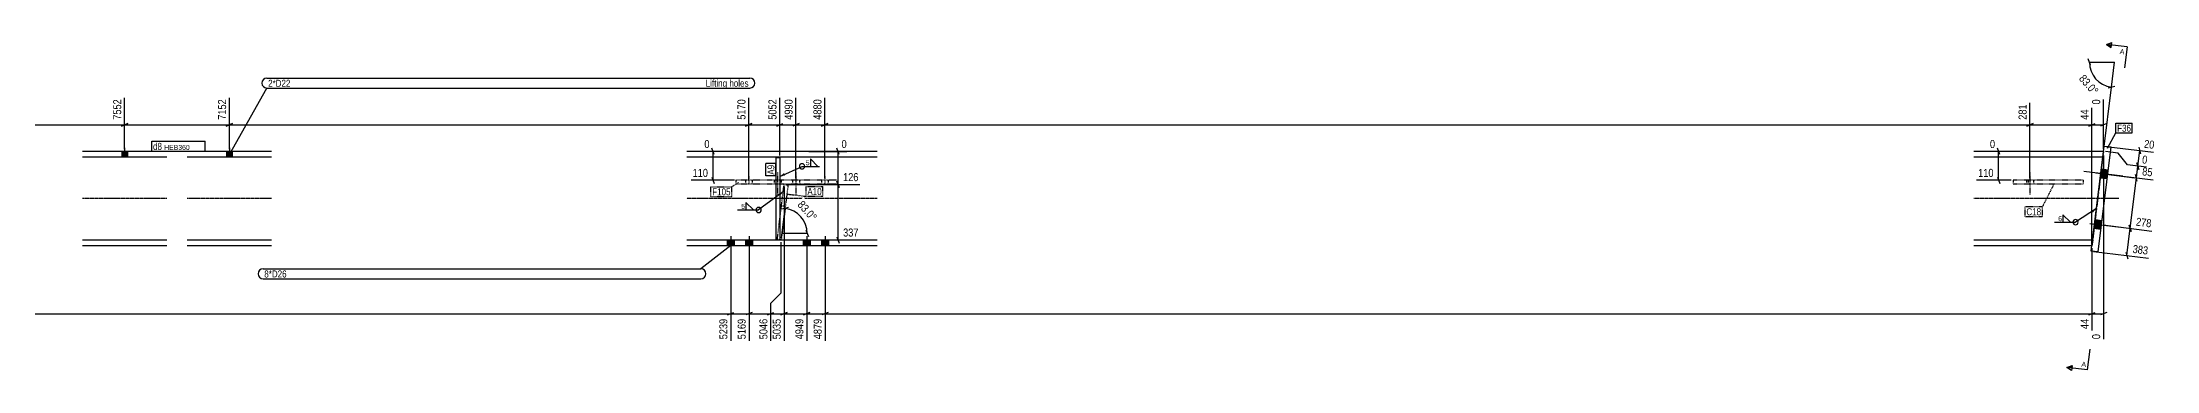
# Model space of a CAD drawing. Header units: millimetres. Extents: x 9 to 73973, y 6 to 4893.
# Drawn here: x 65904 to 73973, y 50 to 1300 of the extents above; entities that cross this region are included whole.
import ezdxf

# ---------------------------------------------------------------- set-up
doc = ezdxf.new("R2010")
doc.units = ezdxf.units.MM
doc.linetypes.add('DXK_LINE_DOT2', pattern=[3.9198, 1.9599, -1.9599])
doc.linetypes.add('DXK_LINE_DOT3', pattern=[5.9187, 2.979, -0.9799, 0.9799, -0.9799])
for name, color, linetype in [('MÅLSÆTNING', 7, 'Continuous'), ('STÅL', 7, 'Continuous'), ('TEKST', 7, 'Continuous')]:
    doc.layers.add(name, color=color, linetype=linetype)
doc.styles.add('Arial', font='ARIAL.TTF', dxfattribs={"height": 0.2})
doc.styles.add('Arial Narrow', font='ARIALN.TTF', dxfattribs={"height": 0.2})

msp = doc.modelspace()

# ---------------------------------------------------------------- hatches: boundary and pattern name
at = {"layer": 'STÅL', "linetype": 'Continuous'}
for points in [[(66229, 885), (66207, 885), (66207, 862.5), (66229, 862.5)], [(66629, 885), (66607, 885), (66607, 862.5), (66629, 862.5)], [(73782.4, 781.2), (73786.4, 813.9), (73761.6, 817), (73757.5, 784.2)], [(73782.4, 781.2), (73786.4, 813.9), (73761.6, 817), (73757.5, 784.2)], [(73738, 625.1), (73734, 592.3), (73758.8, 589.3), (73762.8, 622)], [(73738, 625.1), (73734, 592.3), (73758.8, 589.3), (73762.8, 622)], [(68543.9, 547.5), (68517.9, 547.5), (68517.9, 525), (68543.9, 525)], [(68543.9, 547.5), (68517.9, 547.5), (68517.9, 525), (68543.9, 525)], [(68613.9, 547.5), (68587.9, 547.5), (68587.9, 525), (68613.9, 525)], [(68613.9, 547.5), (68587.9, 547.5), (68587.9, 525), (68613.9, 525)], [(68833.9, 547.5), (68807.9, 547.5), (68807.9, 525), (68833.9, 525)], [(68833.9, 547.5), (68807.9, 547.5), (68807.9, 525), (68833.9, 525)], [(68903.9, 547.5), (68877.9, 547.5), (68877.9, 525), (68903.9, 525)], [(68903.9, 547.5), (68877.9, 547.5), (68877.9, 525), (68903.9, 525)]]:
    msp.add_hatch(color=96, dxfattribs=at).paths.add_polyline_path(points)
at = {"layer": 'TEKST', "linetype": 'Continuous'}
for points in [[(68712, 722.7), (68731.1, 730.5), (68717.9, 714.7)], [(73723.7, 660.5), (73743.2, 667.2), (73729.1, 652.1)]]:
    msp.add_hatch(color=3, dxfattribs=at).paths.add_polyline_path(points)

# ---------------------------------------------------------------- linework, layer by layer
at = {"layer": 'MÅLSÆTNING', "color": 7, "linetype": 'Continuous'}
for p, q in [((73720.5, 1213.3), (73710.9, 1237.3)), ((73715.7, 1225.3), (73811.7, 1225.3)), ((73800, 1130), (73811.7, 1225.3)), ((73770.9, 892.9), (73800, 1130)), ((73787.5, 1126.7), (73812.5, 1133.3)), ((66217.8, 893), (66217.8, 1089.4)), ((66217.8, 893), (66217.8, 1089.4)), ((66618, 893), (66618, 1089.4)), ((66618, 893), (66618, 1089.4)), ((68600, 775.5), (68600, 1089.4)), ((68600, 775.5), (68600, 1089.4)), ((68718.4, 869.5), (68718.4, 1089.4)), ((68780, 783), (68780, 1089.4)), ((68890, 783), (68890, 1089.4)), ((73489, 783), (73489, 1069.9)), ((73489, 783), (73489, 1069.9)), ((63852.4, 986.1), (66217.8, 986.1)), ((66229.8, 990.9), (66205.8, 981.3)), ((66205.8, 981.3), (66229.8, 990.9)), ((66217.8, 986.1), (66618, 986.1)), ((66630, 990.9), (66606, 981.3)), ((66606, 981.3), (66630, 990.9)), ((66618, 986.1), (68600, 986.1)), ((68612, 990.9), (68588, 981.3)), ((68588, 981.3), (68612, 990.9)), ((68706.4, 981.3), (68730.4, 990.9)), ((68718.4, 986.1), (68780, 986.1)), ((68792, 990.9), (68768, 981.3)), ((68878, 981.3), (68902, 990.9)), ((73501, 990.9), (73477, 981.3)), ((73477, 981.3), (73501, 990.9)), ((73489, 986.1), (73725.7, 986.1)), ((73713.7, 981.3), (73737.7, 990.9)), ((73713.7, 981.3), (73737.7, 990.9)), ((73725.7, 986.1), (73769.9, 986.1)), ((73781.9, 990.9), (73757.9, 981.3)), ((68468.3, 873), (68458.7, 897)), ((68945.3, 873), (68935.7, 897)), ((73374.3, 873), (73364.7, 897)), ((68545.4, 885), (68430.4, 885)), ((68463.5, 775), (68463.5, 885)), ((68828.9, 885), (68973.6, 885)), ((73392.7, 885), (73336.4, 885)), ((73369.5, 775), (73369.5, 885)), ((73769.9, 868.8), (73769.9, 169.7)), ((73826.2, 878.1), (73777.9, 884)), ((73826.2, 878.1), (73777.9, 884)), ((73861, 833.5), (73826.2, 878.1)), ((73861, 833.5), (73826.2, 878.1)), ((73933.6, 824.6), (73861, 833.5)), ((73895.2, 783.9), (73900.7, 828.6)), ((73897.4, 841.1), (73904, 816.1)), ((68545.4, 775), (68379.7, 775)), ((68458.7, 787), (68468.3, 763)), ((68742.6, 759), (69024.3, 759)), ((68945.3, 747), (68935.7, 771)), ((68940.5, 547.8), (68940.5, 759)), ((73417.5, 775), (73285.7, 775)), ((73364.7, 787), (73374.3, 763)), ((73760.1, 800.5), (73959, 776.1)), ((73871.6, 592), (73895.2, 783.9)), ((73898.5, 771.4), (73891.9, 796.4)), ((68724.7, 555.7), (68738.5, 667.9)), ((68751, 671.2), (68726, 664.6)), ((68738.5, 667.9), (68726.8, 572.6)), ((68822.8, 572.6), (68726.8, 572.6)), ((68818, 584.6), (68827.6, 560.6)), ((73768.7, 604.7), (73954.8, 581.8)), ((73768.7, 604.7), (73954.8, 581.8)), ((73858.9, 488.5), (73871.6, 592)), ((73868.3, 604.5), (73875, 579.5)), ((73875, 579.5), (73868.3, 604.5)), ((68530.9, 497), (68530.9, 163.5)), ((68600.9, 497), (68600.9, 163.5)), ((68723.8, 346.8), (68723.8, 539.8)), ((68723.8, 346.8), (68723.8, 539.8)), ((68731.8, 547.8), (69024.3, 547.8)), ((68820.9, 497), (68820.9, 163.5)), ((68890.9, 497), (68890.9, 163.5)), ((68890.9, 497), (68890.9, 163.5)), ((68935.7, 559.8), (68945.3, 535.8)), ((73725.7, 517), (73725.7, 202.5)), ((73731.2, 504.1), (73942.1, 478.2)), ((73855.6, 500.9), (73862.2, 476)), ((68683.8, 306.8), (68723.8, 346.8)), ((68683.8, 306.8), (68723.8, 346.8)), ((68518.9, 262), (68542.9, 271.6)), ((68612.9, 271.6), (68588.9, 262)), ((68671.8, 262), (68695.8, 271.6)), ((68683.8, 163.5), (68683.8, 306.8)), ((68722.6, 262), (68746.6, 271.6)), ((68808.9, 262), (68832.9, 271.6)), ((68820.9, 266.8), (68890.9, 266.8)), ((68902.9, 271.6), (68878.9, 262)), ((68902.9, 271.6), (68878.9, 262)), ((68890.9, 266.8), (73725.7, 266.8)), ((73713.7, 262), (73737.7, 271.6)), ((73713.7, 262), (73737.7, 271.6)), ((73725.7, 266.8), (73769.9, 266.8)), ((73781.9, 271.6), (73757.9, 262))]:
    msp.add_line(p, q, dxfattribs=at)
for centre, start, end in [((73811.7, 1225.3), 180, 263), ((68726.8, 572.6), 0, 83)]:
    msp.add_arc(centre, 96, start, end, dxfattribs=at)
at = {"layer": 'STÅL', "color": 96, "linetype": 'Continuous'}
for p, q in [((66218, 898), (66218, 862.5)), ((66618, 898), (66618, 862.5)), ((66207, 885), (66207, 862.5)), ((66229, 885), (66229, 862.5)), ((66607, 885), (66607, 862.5)), ((66629, 885), (66629, 862.5)), ((73842.9, 790.4), (73695, 808.5)), ((73761.6, 817), (73786.4, 813.9)), ((73786.4, 813.9), (73761.6, 817)), ((73740.7, 802.9), (73888.6, 784.7)), ((73757.5, 784.2), (73782.4, 781.2)), ((73782.4, 781.2), (73757.5, 784.2)), ((73717.1, 611), (73835.2, 596.5)), ((73717.1, 611), (73835.2, 596.5)), ((73734, 592.3), (73758.8, 589.3)), ((73734, 592.3), (73758.8, 589.3)), ((73738, 625.1), (73762.8, 622)), ((73738, 625.1), (73762.8, 622)), ((68517.9, 547.5), (68517.9, 525)), ((68517.9, 547.5), (68517.9, 525)), ((68530.9, 562.5), (68530.9, 457.5)), ((68530.9, 562.5), (68530.9, 457.5)), ((68543.9, 547.5), (68543.9, 525)), ((68543.9, 547.5), (68543.9, 525)), ((68587.9, 547.5), (68587.9, 525)), ((68587.9, 547.5), (68587.9, 525)), ((68600.9, 562.5), (68600.9, 457.5)), ((68600.9, 562.5), (68600.9, 457.5)), ((68613.9, 547.5), (68613.9, 525)), ((68613.9, 547.5), (68613.9, 525)), ((68807.9, 547.5), (68807.9, 525)), ((68807.9, 547.5), (68807.9, 525)), ((68820.9, 562.5), (68820.9, 457.5)), ((68820.9, 562.5), (68820.9, 457.5)), ((68833.9, 547.5), (68833.9, 525)), ((68833.9, 547.5), (68833.9, 525)), ((68877.9, 547.5), (68877.9, 525)), ((68877.9, 547.5), (68877.9, 525)), ((68890.9, 562.5), (68890.9, 457.5)), ((68890.9, 562.5), (68890.9, 457.5)), ((68903.9, 547.5), (68903.9, 525)), ((68903.9, 547.5), (68903.9, 525))]:
    msp.add_line(p, q, dxfattribs=at)
at = {"layer": 'STÅL', "color": 2, "linetype": 'Continuous'}
for p, q in [((73723.3, 505.1), (73772.4, 904.8)), ((73797.2, 901.8), (73748.1, 502.1)), ((73772.4, 904.8), (73797.2, 901.8)), ((66378.5, 885), (66057, 885)), ((66378.5, 862.5), (66057, 862.5)), ((66778.5, 885), (66457, 885)), ((66778.5, 862.5), (66457, 862.5)), ((69090, 885), (68362.9, 885)), ((69090, 862.5), (68362.9, 862.5)), ((68703.4, 861.5), (68703.4, 548.5)), ((68703.4, 861.5), (68718.4, 861.5)), ((68718.4, 861.5), (68718.4, 548.5)), ((73769.9, 885), (73275.5, 885)), ((73767.2, 862.5), (73275.5, 862.5)), ((73767.2, 862.5), (73769.9, 885)), ((66378.5, 547.5), (66057, 547.5)), ((66378.5, 525), (66057, 525)), ((66778.5, 547.5), (66457, 547.5)), ((66778.5, 525), (66457, 525)), ((69090, 547.5), (68362.9, 547.5)), ((69090, 525), (68362.9, 525)), ((68703.4, 548.5), (68718.4, 548.5)), ((73728.5, 547.5), (73275.5, 547.5)), ((73725.7, 525), (73275.5, 525)), ((73748.1, 502.1), (73723.3, 505.1)), ((73728.5, 547.5), (73725.7, 525))]:
    msp.add_line(p, q, dxfattribs=at)
at = {"layer": 'STÅL', "color": 7, "linetype": 'DXK_LINE_DOT2'}
for p, q in [((73767.2, 862.5), (73728.5, 547.5)), ((73769.9, 885), (73767.2, 862.5)), ((68940, 775), (68550, 775)), ((68550, 775), (68550, 760)), ((68940, 760), (68550, 760)), ((68708.9, 549.6), (68734.6, 759)), ((68749.5, 757.2), (68723.8, 547.8)), ((68734.6, 759), (68749.5, 757.2)), ((68940, 775), (68940, 760)), ((73692.4, 775), (73425.5, 775)), ((73425.5, 775), (73425.5, 760)), ((73692.4, 760), (73425.5, 760)), ((73482.6, 775), (73482.6, 760)), ((73692.4, 775), (73692.4, 760)), ((68724.7, 678.6), (68739.6, 676.8)), ((68723.8, 547.8), (68708.9, 549.6))]:
    msp.add_line(p, q, dxfattribs=at)
at = {"layer": 'STÅL', "color": 96, "linetype": 'DXK_LINE_DOT2'}
for p, q in [((68587, 775), (68587, 760)), ((68600, 790), (68600, 760)), ((68613, 775), (68613, 760)), ((68697, 775), (68697, 760)), ((68710, 805), (68710, 720)), ((68723, 775), (68723, 760)), ((68767, 775), (68767, 760)), ((68780, 805), (68780, 720)), ((68793, 775), (68793, 760)), ((68877, 775), (68877, 760)), ((68890, 790), (68890, 760)), ((68903, 775), (68903, 760)), ((73476, 775), (73476, 760)), ((73489, 805), (73489, 720)), ((73502, 775), (73502, 760))]:
    msp.add_line(p, q, dxfattribs=at)
at = {"layer": 'STÅL', "color": 7, "linetype": 'DXK_LINE_DOT3'}
for p, q in [((66378.5, 705), (66057, 705)), ((66778.5, 705), (66457, 705)), ((69090, 705), (68362.9, 705)), ((73827.8, 705), (73275.5, 705))]:
    msp.add_line(p, q, dxfattribs=at)
at = {"layer": 'TEKST', "color": 3, "linetype": 'Continuous'}
for p, q in [((68731.1, 730.5), (68637.5, 661.9)), ((73743.2, 667.2), (73663, 615.4))]:
    msp.add_line(p, q, dxfattribs=at)
for centre, start, end in [((68637.5, 661.9), 90, 270), ((68637.5, 661.9), 270, 90), ((73663, 615.4), 90, 270), ((73663, 615.4), 270, 90)]:
    msp.add_arc(centre, 10, start, end, dxfattribs=at)

# ---------------------------------------------------------------- wipeouts: each hides what was drawn before it
at = {"color": 0}
for points in [[(68427.2, 1131.1), (68427.2, 1159.1), (66765.6, 1159.1), (66765.6, 1131.1)], [(68412.6, 404.8), (68412.6, 432.8), (66751, 432.8), (66751, 404.8)]]:
    msp.add_wipeout(points, dxfattribs=at).dxf.layer = 'TEKST'
at = {"color": 0, "linetype": 'Continuous'}
msp.add_wipeout([(73702.3, 63.5), (73704.7, 83.3), (73687.1, 85.5), (73684.7, 65.6)], dxfattribs=at).dxf.layer = 'TEKST'

# ---------------------------------------------------------------- next in the draw order: hatches: boundary and pattern name
at = {"layer": 'TEKST', "linetype": 'Continuous'}
msp.add_hatch(color=30, dxfattribs=at).paths.add_polyline_path([(73650.7, 69.8), (73649.5, 59.9), (73629.6, 62.3)])

# ---------------------------------------------------------------- next in the draw order: linework, layer by layer
at = {"layer": 'TEKST', "color": 30, "linetype": 'Continuous'}
for p, q in [((73629.6, 62.3), (73650.7, 69.8)), ((73648.2, 50), (73629.6, 62.3)), ((73650.7, 69.8), (73648.2, 50))]:
    msp.add_line(p, q, dxfattribs=at)
at = {"layer": 'TEKST', "color": 7, "linetype": 'Continuous'}
msp.add_line((73709, 52.6), (73629.6, 62.3), dxfattribs=at)

# ---------------------------------------------------------------- next in the draw order: texts
at = {"layer": 'TEKST', "color": 3, "linetype": 'Continuous', "style": 'Arial'}
msp.add_text('A', height=19.1, rotation=-7.00154, dxfattribs=at).set_placement((73684.7, 65.6))

# ---------------------------------------------------------------- next in the draw order: wipeouts: each hides what was drawn before it
at = {"color": 0}
for points, layer in [([(73730.1, 1087.5), (73763.6, 1117.2), (73698.6, 1190.7), (73665, 1161)], 'MÅLSÆTNING'), ([(68839.9, 607.2), (68873.5, 636.8), (68808.5, 710.4), (68774.9, 680.7)], 'MÅLSÆTNING'), ([(68427.2, 1131.1), (68427.2, 1159.1), (66765.6, 1159.1), (66765.6, 1131.1)], 'TEKST'), ([(73874.5, 960), (73874.5, 988), (73821.7, 988), (73821.7, 960)], 'TEKST'), ([(66360.6, 890.6), (66360.6, 918.6), (66326.5, 918.6), (66326.5, 890.6)], 'TEKST'), ([(73531.8, 641.7), (73531.8, 669.7), (73475.5, 669.7), (73475.5, 641.7)], 'TEKST'), ([(68412.6, 404.8), (68412.6, 432.8), (66751, 432.8), (66751, 404.8)], 'TEKST')]:
    msp.add_wipeout(points, dxfattribs=at).dxf.layer = layer
at = {"color": 0, "linetype": 'Continuous'}
for points, layer in [([(66211.4, 1090), (66166.6, 1090), (66166.6, 999.2), (66211.4, 999.2)], 'MÅLSÆTNING'), ([(66611.6, 1090), (66566.8, 1090), (66566.8, 999.2), (66611.6, 999.2)], 'MÅLSÆTNING'), ([(68773.6, 1090), (68728.8, 1090), (68728.8, 999.2), (68773.6, 999.2)], 'MÅLSÆTNING'), ([(68456.3, 891.4), (68456.3, 936.2), (68424, 936.2), (68424, 891.4)], 'MÅLSÆTNING'), ([(73362.3, 891.4), (73362.3, 936.2), (73330, 936.2), (73330, 891.4)], 'MÅLSÆTNING'), ([(68450.5, 781.4), (68450.5, 826.2), (68379.2, 826.2), (68379.2, 781.4)], 'MÅLSÆTNING'), ([(69024.8, 765.4), (69024.8, 810.2), (68953.5, 810.2), (68953.5, 765.4)], 'MÅLSÆTNING'), ([(73356.4, 781.4), (73356.4, 826.2), (73285.1, 826.2), (73285.1, 781.4)], 'MÅLSÆTNING'), ([(73940.7, 830.1), (73946.1, 874.6), (73914.1, 878.5), (73908.6, 834.1)], 'MÅLSÆTNING'), ([(69024.8, 554.2), (69024.8, 599), (68953.5, 599), (68953.5, 554.2)], 'MÅLSÆTNING'), ([(73956.1, 588.1), (73961.6, 632.6), (73890.8, 641.3), (73885.4, 596.8)], 'MÅLSÆTNING'), ([(73943.4, 484.5), (73948.9, 529), (73878.1, 537.7), (73872.6, 493.2)], 'MÅLSÆTNING'), ([(68884.5, 253.7), (68839.7, 253.7), (68839.7, 162.9), (68884.5, 162.9)], 'MÅLSÆTNING'), ([(73763.5, 195.6), (73718.7, 195.6), (73718.7, 163.3), (73763.5, 163.3)], 'MÅLSÆTNING'), ([(73848.5, 1254.2), (73850.9, 1274.1), (73833.3, 1276.3), (73830.9, 1256.4)], 'TEKST')]:
    msp.add_wipeout(points, dxfattribs=at).dxf.layer = layer

# ---------------------------------------------------------------- next in the draw order: hatches: boundary and pattern name
at = {"layer": 'TEKST', "linetype": 'Continuous'}
msp.add_hatch(color=30, dxfattribs=at).paths.add_polyline_path([(73800.6, 1290.4), (73799.3, 1280.4), (73780.7, 1292.8)])

# ---------------------------------------------------------------- next in the draw order: linework, layer by layer
at = {"layer": 'MÅLSÆTNING', "color": 7, "linetype": 'Continuous'}
for p, q in [((68718.4, 869.5), (68718.4, 1089.4)), ((68780, 783), (68780, 1089.4)), ((73725.7, 533), (73725.7, 1050.4)), ((73769.9, 893), (73769.9, 1083.2)), ((68600, 986.1), (68718.4, 986.1)), ((68706.4, 981.3), (68730.4, 990.9)), ((68792, 990.9), (68768, 981.3)), ((68780, 986.1), (68890, 986.1)), ((73780.3, 903.8), (73960.2, 881.7)), ((73904.7, 900.6), (73911.3, 875.7)), ((68940.5, 759), (68940.5, 885)), ((68734.6, 751), (68734.6, 163.5)), ((68742.6, 759), (69024.3, 759)), ((68935.7, 771), (68945.3, 747)), ((73760.1, 800.5), (73959, 776.1)), ((73898.5, 771.4), (73891.9, 796.4)), ((68820.9, 497), (68820.9, 163.5)), ((73725.7, 517), (73725.7, 202.5)), ((68734.6, 266.8), (68820.9, 266.8)), ((68832.9, 271.6), (68808.9, 262))]:
    msp.add_line(p, q, dxfattribs=at)
at = {"layer": 'TEKST', "color": 30, "linetype": 'Continuous'}
for p, q in [((73780.7, 1292.8), (73801.8, 1300.3)), ((73780.7, 1292.8), (73799.3, 1280.4)), ((73799.3, 1280.4), (73801.8, 1300.3))]:
    msp.add_line(p, q, dxfattribs=at)
at = {"layer": 'TEKST', "color": 7, "linetype": 'Continuous'}
for p, q in [((73860.1, 1283), (73780.7, 1292.8)), ((73860.1, 1283), (73850.4, 1203.6)), ((66618, 873.7), (66760.8, 1126.3)), ((68530.9, 526.2), (68417.4, 437.6)), ((66746.2, 437.6), (68417.4, 437.6)), ((66746.2, 400), (68417.4, 400)), ((73709, 52.6), (73718.8, 132))]:
    msp.add_line(p, q, dxfattribs=at)
for centre, start, end in [((66760.8, 1145.1), 90, 270), ((66746.2, 418.8), 90, 270), ((68417.4, 418.8), 270, 90)]:
    msp.add_arc(centre, 18.8, start, end, dxfattribs=at)

# ---------------------------------------------------------------- next in the draw order: texts
at = {"layer": 'MÅLSÆTNING', "color": 3, "style": 'Arial Narrow'}
for p in [(73674.1, 1160.5), (68783.9, 680.1)]:
    msp.add_text('83.0°', height=30.54, rotation=-48.50088, dxfattribs=at).set_placement(p)
at = {"layer": 'MÅLSÆTNING', "color": 3, "linetype": 'Continuous', "style": 'Arial Narrow'}
for s, height, rotation, p in [('7552', 30.54, 90.00021, (66205, 1005.6)), ('7152', 30.54, 90.00021, (66605.2, 1005.6)), ('4990', 30.54, 90.00021, (68767.2, 1005.6)), ('0', 30.5, -7.00154, (73915.8, 839.6)), ('278', 30.54, -7.00154, (73892.5, 602.4)), ('383', 30.54, -7.00154, (73879.8, 498.8)), ('4879', 30.54, 90.00021, (68878.1, 169.3)), ('0', 30.5, 90.00021, (73757.1, 169.7))]:
    msp.add_text(s, height=height, rotation=rotation, dxfattribs=at).set_placement(p)
for s, height, p in [('0', 30.5, (68430.4, 897.8)), ('0', 30.5, (73336.4, 897.8)), ('110', 30.54, (68385.6, 787.8)), ('110', 30.54, (73291.5, 787.8)), ('126', 30.54, (68959.9, 771.8)), ('337', 30.54, (68959.9, 560.6))]:
    msp.add_text(s, height=height, dxfattribs=at).set_placement(p)
at = {"layer": 'TEKST', "color": 3, "linetype": 'Continuous', "style": 'Arial'}
msp.add_text('A', height=19.1, rotation=-7.00154, dxfattribs=at).set_placement((73830.9, 1256.4))
at = {"layer": 'TEKST', "color": 3, "style": 'Arial Narrow'}
for s, p in [('2*D22', (66765.6, 1131.1)), ('8*D26', (66751, 404.8))]:
    msp.add_text(s, height=26.72, dxfattribs=at).set_placement(p)

# ---------------------------------------------------------------- next in the draw order: wipeouts: each hides what was drawn before it
at = {"color": 0}
for points in [[(68599.4, 1131.1), (68599.4, 1159.1), (68435.6, 1159.1), (68435.6, 1131.1)], [(73874.5, 960), (73874.5, 988), (73821.7, 988), (73821.7, 960)], [(66360.6, 890.6), (66360.6, 918.6), (66326.5, 918.6), (66326.5, 890.6)], [(68530.4, 717.6), (68530.4, 745.6), (68460.5, 745.6), (68460.5, 717.6)], [(73531.8, 641.7), (73531.8, 669.7), (73475.5, 669.7), (73475.5, 641.7)]]:
    msp.add_wipeout(points, dxfattribs=at).dxf.layer = 'TEKST'

# ---------------------------------------------------------------- next in the draw order: linework, layer by layer
at = {"layer": 'TEKST', "color": 7, "linetype": 'Continuous'}
for p, q in [((73816.9, 992.8), (73879.3, 992.8)), ((73816.9, 955.2), (73816.9, 992.8)), ((66321.7, 885.8), (66321.7, 923.4)), ((73784.7, 896.7), (73816.9, 955.2))]:
    msp.add_line(p, q, dxfattribs=at)
at = {"layer": 'TEKST', "color": 7, "linetype": 'DXK_LINE_DOT2'}
for p, q in [((73580.8, 761.3), (73536.6, 674.5)), ((73470.7, 674.5), (73536.6, 674.5)), ((73470.7, 636.9), (73470.7, 674.5)), ((73536.6, 636.9), (73536.6, 674.5)), ((73470.7, 636.9), (73536.6, 636.9))]:
    msp.add_line(p, q, dxfattribs=at)

# ---------------------------------------------------------------- next in the draw order: texts
at = {"layer": 'TEKST', "color": 3, "style": 'Arial Narrow'}
for s, p in [('F36', (73821.7, 960)), ('C18', (73475.5, 641.7))]:
    msp.add_text(s, height=26.72, dxfattribs=at).set_placement(p)

# ---------------------------------------------------------------- next in the draw order: wipeouts: each hides what was drawn before it
at = {"color": 0, "linetype": 'Continuous'}
for points in [[(68593.6, 1090), (68548.8, 1090), (68548.8, 999.2), (68593.6, 999.2)], [(68712, 1090), (68667.2, 1090), (68667.2, 999.2), (68712, 999.2)], [(68883.6, 1090), (68838.8, 1090), (68838.8, 999.2), (68883.6, 999.2)], [(73763.5, 1089.6), (73718.7, 1089.6), (73718.7, 1057.3), (73763.5, 1057.3)], [(68980, 891.4), (68980, 936.2), (68947.7, 936.2), (68947.7, 891.4)], [(73960.3, 782.4), (73965.8, 826.9), (73914.4, 833.2), (73908.9, 788.7)], [(68814.5, 253.7), (68769.7, 253.7), (68769.7, 162.9), (68814.5, 162.9)], [(73719.3, 253.7), (73674.5, 253.7), (73674.5, 201.9), (73719.3, 201.9)]]:
    msp.add_wipeout(points, dxfattribs=at).dxf.layer = 'MÅLSÆTNING'
at = {"color": 0}
for points in [[(68599.4, 1131.1), (68599.4, 1159.1), (68435.6, 1159.1), (68435.6, 1131.1)], [(66521.2, 890.6), (66521.2, 910.6), (66369, 910.6), (66369, 890.6)], [(68697.8, 833.8), (68669.8, 833.8), (68669.8, 796.3), (68697.8, 796.3)], [(68831, 830.5), (68831, 853.7), (68815.6, 853.7), (68815.6, 830.5)], [(68530.4, 717.6), (68530.4, 745.6), (68460.5, 745.6), (68460.5, 717.6)]]:
    msp.add_wipeout(points, dxfattribs=at).dxf.layer = 'TEKST'

# ---------------------------------------------------------------- next in the draw order: linework, layer by layer
at = {"layer": 'MÅLSÆTNING', "color": 7, "linetype": 'Continuous'}
for p, q in [((68890, 783), (68890, 1089.4)), ((73725.7, 533), (73725.7, 1050.4)), ((68902, 990.9), (68878, 981.3)), ((68890, 986.1), (73489, 986.1)), ((73900.7, 828.6), (73908, 888.2)), ((73933.6, 824.6), (73861, 833.5)), ((73904, 816.1), (73897.4, 841.1)), ((68734.6, 751), (68734.6, 163.5)), ((68683.8, 266.8), (68734.6, 266.8)), ((68746.6, 271.6), (68722.6, 262))]:
    msp.add_line(p, q, dxfattribs=at)
at = {"layer": 'TEKST', "color": 7, "linetype": 'Continuous'}
for p, q in [((66760.8, 1163.9), (68604.2, 1163.9)), ((66760.8, 1126.3), (68604.2, 1126.3))]:
    msp.add_line(p, q, dxfattribs=at)
at = {"layer": 'TEKST', "color": 3, "linetype": 'Continuous'}
for p, q in [((68803.2, 828.1), (68869.4, 828.1)), ((68863.7, 828.1), (68835.1, 856.7)), ((68835.1, 856.7), (68835.1, 828.1)), ((68835.1, 828.1), (68863.7, 828.1))]:
    msp.add_line(p, q, dxfattribs=at)
at = {"layer": 'TEKST', "color": 7, "linetype": 'DXK_LINE_DOT2'}
for p, q in [((68455.7, 750.4), (68535.2, 750.4)), ((68455.7, 712.8), (68455.7, 750.4)), ((68561.3, 766.5), (68535.2, 750.4)), ((68535.2, 712.8), (68535.2, 750.4)), ((68455.7, 712.8), (68535.2, 712.8))]:
    msp.add_line(p, q, dxfattribs=at)
at = {"layer": 'TEKST', "color": 7, "linetype": 'Continuous'}
msp.add_arc((68604.2, 1145.1), 18.8, 270, 90, dxfattribs=at)
at = {"layer": 'TEKST', "color": 3, "linetype": 'Continuous'}
for start, end in [(90, 270), (270, 90)]:
    msp.add_arc((68803.2, 828.1), 10, start, end, dxfattribs=at)

# ---------------------------------------------------------------- next in the draw order: texts
at = {"layer": 'MÅLSÆTNING', "color": 3, "linetype": 'Continuous', "style": 'Arial Narrow'}
for s, height, rotation, p in [('5170', 30.54, 90.00021, (68587.2, 1005.6)), ('5052', 30.54, 90.00021, (68705.6, 1005.6)), ('4880', 30.54, 90.00021, (68877.2, 1005.6)), ('0', 30.5, 90.00021, (73757.1, 1063.7)), ('85', 30.54, -7.00154, (73916.1, 794.3)), ('4949', 30.54, 90.00021, (68808.1, 169.3)), ('44', 30.54, 90.00021, (73712.9, 208.3))]:
    msp.add_text(s, height=height, rotation=rotation, dxfattribs=at).set_placement(p)
msp.add_text('0', height=30.5, dxfattribs=at).set_placement((68954.1, 897.8))
at = {"layer": 'TEKST', "color": 3, "style": 'Arial Narrow'}
for s, height, p in [('Lifting holes', 26.724, (68435.6, 1131.1)), ('5', 19.1, (68817.2, 832.1)), ('F105', 26.72, (68460.5, 717.6))]:
    msp.add_text(s, height=height, dxfattribs=at).set_placement(p)

# ---------------------------------------------------------------- next in the draw order: wipeouts: each hides what was drawn before it
at = {"color": 0}
for points in [[(66521.2, 890.6), (66521.2, 910.6), (66369, 910.6), (66369, 890.6)], [(68697.8, 833.8), (68669.8, 833.8), (68669.8, 796.3), (68697.8, 796.3)], [(73610.6, 617.8), (73610.6, 641), (73595.3, 641), (73595.3, 617.8)]]:
    msp.add_wipeout(points, dxfattribs=at).dxf.layer = 'TEKST'

# ---------------------------------------------------------------- next in the draw order: hatches: boundary and pattern name
at = {"layer": 'TEKST', "linetype": 'Continuous'}
msp.add_hatch(color=3, dxfattribs=at).paths.add_polyline_path([(68738.6, 793.6), (68718.4, 789.9), (68734.5, 802.7)])

# ---------------------------------------------------------------- next in the draw order: linework, layer by layer
at = {"layer": 'TEKST', "color": 7, "linetype": 'Continuous'}
for p, q in [((66321.7, 923.4), (66526, 923.4)), ((66526, 885.8), (66526, 923.4)), ((66321.7, 885.8), (66526, 885.8)), ((68665, 791.5), (68665, 838.6)), ((68702.6, 838.6), (68665, 838.6)), ((68702.6, 791.5), (68702.6, 838.6)), ((68702.6, 791.5), (68665, 791.5))]:
    msp.add_line(p, q, dxfattribs=at)
at = {"layer": 'TEKST', "color": 3, "linetype": 'Continuous'}
for p, q in [((68718.4, 789.9), (68803.2, 828.1)), ((73582.9, 615.4), (73663, 615.4)), ((73643.3, 615.4), (73614.8, 643.9)), ((73614.8, 643.9), (73614.8, 615.4)), ((73614.8, 615.4), (73643.3, 615.4))]:
    msp.add_line(p, q, dxfattribs=at)

# ---------------------------------------------------------------- next in the draw order: texts
at = {"layer": 'TEKST', "color": 3, "style": 'Arial Narrow'}
for s, height, p in [('d8', 26.72, (66326.5, 890.6)), ('HEB360', 19.09, (66369, 890.6)), ('6', 19.1, (73596.9, 619.4))]:
    msp.add_text(s, height=height, dxfattribs=at).set_placement(p)
msp.add_text('A9', height=26.72, rotation=90.00021, dxfattribs=at).set_placement((68697.8, 796.3))

# ---------------------------------------------------------------- next in the draw order: wipeouts: each hides what was drawn before it
at = {"color": 0, "linetype": 'Continuous'}
for points in [[(73482.6, 1070.5), (73437.8, 1070.5), (73437.8, 999.2), (73482.6, 999.2)], [(73719.3, 1051), (73674.5, 1051), (73674.5, 999.2), (73719.3, 999.2)], [(73967.3, 887.3), (73972.8, 931.8), (73921.4, 938.1), (73915.9, 893.6)], [(68728.2, 253.7), (68683.4, 253.7), (68683.4, 162.9), (68728.2, 162.9)]]:
    msp.add_wipeout(points, dxfattribs=at).dxf.layer = 'MÅLSÆTNING'
at = {"color": 0}
for points in [[(68878.1, 718.7), (68878.1, 746.7), (68823.5, 746.7), (68823.5, 718.7)], [(68585.1, 664.3), (68585.1, 687.5), (68569.7, 687.5), (68569.7, 664.3)]]:
    msp.add_wipeout(points, dxfattribs=at).dxf.layer = 'TEKST'

# ---------------------------------------------------------------- next in the draw order: linework, layer by layer
at = {"layer": 'MÅLSÆTNING', "color": 7, "linetype": 'Continuous'}
for p, q in [((68600.9, 266.8), (68683.8, 266.8)), ((68671.8, 262), (68695.8, 271.6)), ((68683.8, 163.5), (68683.8, 306.8))]:
    msp.add_line(p, q, dxfattribs=at)
at = {"layer": 'TEKST', "color": 7, "linetype": 'Continuous'}
for p, q in [((73879.3, 955.2), (73879.3, 992.8)), ((73816.9, 955.2), (73879.3, 955.2))]:
    msp.add_line(p, q, dxfattribs=at)
at = {"layer": 'TEKST', "color": 3, "linetype": 'Continuous'}
for p, q in [((68557.3, 661.9), (68637.5, 661.9)), ((68617.8, 661.9), (68589.2, 690.5)), ((68589.2, 690.5), (68589.2, 661.9)), ((68589.2, 661.9), (68617.8, 661.9))]:
    msp.add_line(p, q, dxfattribs=at)

# ---------------------------------------------------------------- next in the draw order: texts
at = {"layer": 'MÅLSÆTNING', "color": 3, "linetype": 'Continuous', "style": 'Arial Narrow'}
for s, rotation, p in [('281', 90.00021, (73476.2, 1005.6)), ('44', 90.00021, (73712.9, 1005.6)), ('20', -7.00154, (73923.1, 899.2)), ('5035', 90.00021, (68721.8, 169.3))]:
    msp.add_text(s, height=30.54, rotation=rotation, dxfattribs=at).set_placement(p)
at = {"layer": 'TEKST', "color": 3, "style": 'Arial Narrow'}
msp.add_text('5', height=19.1, dxfattribs=at).set_placement((68571.3, 665.9))

# ---------------------------------------------------------------- next in the draw order: wipeouts: each hides what was drawn before it
at = {"color": 0}
msp.add_wipeout([(68878.1, 718.7), (68878.1, 746.7), (68823.5, 746.7), (68823.5, 718.7)], dxfattribs=at).dxf.layer = 'TEKST'

# ---------------------------------------------------------------- next in the draw order: linework, layer by layer
at = {"layer": 'TEKST', "color": 7, "linetype": 'DXK_LINE_DOT2'}
for p, q in [((68818.7, 751.5), (68882.9, 751.5)), ((68818.7, 713.9), (68818.7, 751.5)), ((68882.9, 713.9), (68882.9, 751.5)), ((68745.2, 722.6), (68818.7, 713.9)), ((68818.7, 713.9), (68882.9, 713.9))]:
    msp.add_line(p, q, dxfattribs=at)

# ---------------------------------------------------------------- next in the draw order: texts
at = {"layer": 'TEKST', "color": 3, "style": 'Arial Narrow'}
msp.add_text('A10', height=26.72, dxfattribs=at).set_placement((68823.5, 718.7))

# ---------------------------------------------------------------- next in the draw order: wipeouts: each hides what was drawn before it
at = {"color": 0, "linetype": 'Continuous'}
msp.add_wipeout([(68677.4, 253.7), (68632.6, 253.7), (68632.6, 162.9), (68677.4, 162.9)], dxfattribs=at).dxf.layer = 'MÅLSÆTNING'

# ---------------------------------------------------------------- next in the draw order: linework, layer by layer
at = {"layer": 'MÅLSÆTNING', "color": 7, "linetype": 'Continuous'}
for p, q in [((68600.9, 497), (68600.9, 163.5)), ((68530.9, 266.8), (68600.9, 266.8)), ((68612.9, 271.6), (68588.9, 262))]:
    msp.add_line(p, q, dxfattribs=at)

# ---------------------------------------------------------------- next in the draw order: texts
at = {"layer": 'MÅLSÆTNING', "color": 3, "linetype": 'Continuous', "style": 'Arial Narrow'}
msp.add_text('5046', height=30.54, rotation=90.00021, dxfattribs=at).set_placement((68671, 169.3))

# ---------------------------------------------------------------- next in the draw order: wipeouts: each hides what was drawn before it
at = {"color": 0, "linetype": 'Continuous'}
msp.add_wipeout([(68594.5, 253.7), (68549.7, 253.7), (68549.7, 162.9), (68594.5, 162.9)], dxfattribs=at).dxf.layer = 'MÅLSÆTNING'

# ---------------------------------------------------------------- next in the draw order: linework, layer by layer
at = {"layer": 'MÅLSÆTNING', "color": 7, "linetype": 'Continuous'}
for p, q in [((68530.9, 497), (68530.9, 163.5)), ((63653.1, 266.8), (68530.9, 266.8)), ((68518.9, 262), (68542.9, 271.6))]:
    msp.add_line(p, q, dxfattribs=at)

# ---------------------------------------------------------------- next in the draw order: texts
at = {"layer": 'MÅLSÆTNING', "color": 3, "linetype": 'Continuous', "style": 'Arial Narrow'}
msp.add_text('5169', height=30.54, rotation=90.00021, dxfattribs=at).set_placement((68588.1, 169.3))

# ---------------------------------------------------------------- next in the draw order: wipeouts: each hides what was drawn before it
at = {"color": 0, "linetype": 'Continuous'}
msp.add_wipeout([(68524.5, 253.7), (68479.7, 253.7), (68479.7, 162.9), (68524.5, 162.9)], dxfattribs=at).dxf.layer = 'MÅLSÆTNING'

# ---------------------------------------------------------------- next in the draw order: texts
at = {"layer": 'MÅLSÆTNING', "color": 3, "linetype": 'Continuous', "style": 'Arial Narrow'}
msp.add_text('5239', height=30.54, rotation=90.00021, dxfattribs=at).set_placement((68518.1, 169.3))

doc.saveas('drawing.dxf')
